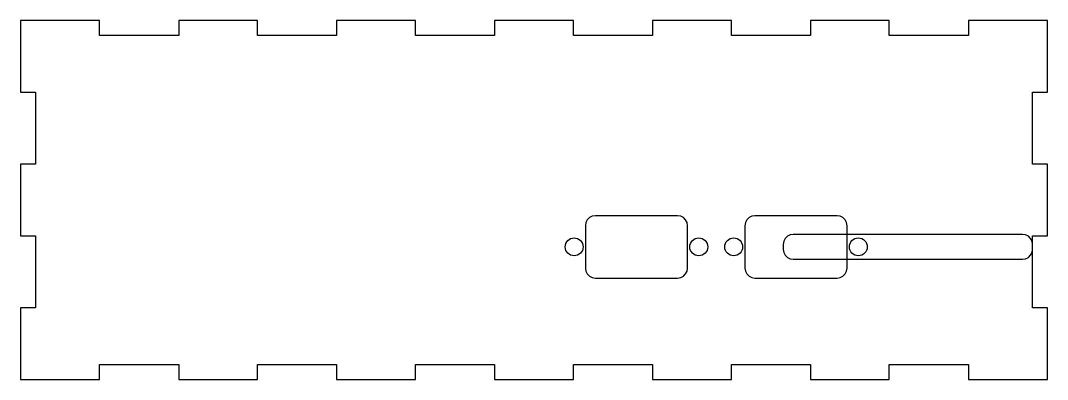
# Model space of a CAD drawing. Extents: x 0 to 206, y 0 to 72.
import ezdxf

# ---------------------------------------------------------------- set-up
doc = ezdxf.new("R2010")
doc.units = 0

msp = doc.modelspace()

# ---------------------------------------------------------------- linework, layer by layer
at = {"layer": 'CUT'}
for points in [[(0, 0), (15.8162, 0), (15.8162, 3), (31.7223, 3), (31.7223, 0), (47.5085, 0), (47.5085, 3), (63.4146, 3), (63.4146, 0), (79.2008, 0), (79.2008, 3), (95.1069, 3), (95.1069, 0), (110.8931, 0), (110.8931, 3), (126.7992, 3), (126.7992, 0), (142.5854, 0), (142.5854, 3), (158.4915, 3), (158.4915, 0), (174.2777, 0), (174.2777, 3), (190.1838, 3), (190.1838, 0), (206, 0), (206, 14.37), (203, 14.37), (203, 28.83), (206, 28.83), (206, 43.17), (203, 43.17), (203, 57.63), (206, 57.63), (206, 72), (190.1838, 72), (190.1838, 69), (174.2777, 69), (174.2777, 72), (158.4915, 72), (158.4915, 69), (142.5854, 69), (142.5854, 72), (126.7992, 72), (126.7992, 69), (110.8931, 69), (110.8931, 72), (95.1069, 72), (95.1069, 69), (79.2008, 69), (79.2008, 72), (63.4146, 72), (63.4146, 69), (47.5085, 69), (47.5085, 72), (31.7223, 72), (31.7223, 69), (15.8162, 69), (15.8162, 72), (0, 72), (0, 57.63), (3, 57.63), (3, 43.17), (0, 43.17), (0, 28.83), (3, 28.83), (3, 14.37), (0, 14.37)], [(133.804, 30.85), (133.7061, 31.468), (133.422, 32.0256), (132.9796, 32.468), (132.422, 32.7521), (131.804, 32.85), (115.304, 32.85), (114.686, 32.7521), (114.1284, 32.468), (113.686, 32.0256), (113.4019, 31.468), (113.304, 30.85), (113.304, 22.35), (113.4019, 21.732), (113.686, 21.1744), (114.1284, 20.732), (114.686, 20.4479), (115.304, 20.35), (131.804, 20.35), (132.422, 20.4479), (132.9796, 20.732), (133.422, 21.1744), (133.7061, 21.732), (133.804, 22.35)], [(165.808, 30.85), (165.7101, 31.468), (165.426, 32.0256), (164.9836, 32.468), (164.426, 32.7521), (163.808, 32.85), (147.308, 32.85), (146.69, 32.7521), (146.1324, 32.468), (145.69, 32.0256), (145.4059, 31.468), (145.308, 30.85), (145.308, 22.35), (145.4059, 21.732), (145.69, 21.1744), (146.1324, 20.732), (146.69, 20.4479), (147.308, 20.35), (163.808, 20.35), (164.426, 20.4479), (164.9836, 20.732), (165.426, 21.1744), (165.7101, 21.732), (165.808, 22.35)], [(203, 27.1), (202.9021, 27.718), (202.618, 28.2756), (202.1756, 28.718), (201.618, 29.0021), (201, 29.1), (155, 29.1), (154.382, 29.0021), (153.8244, 28.718), (153.382, 28.2756), (153.0979, 27.718), (153, 27.1), (153, 26.1), (153.0979, 25.482), (153.382, 24.9244), (153.8244, 24.482), (154.382, 24.1979), (155, 24.1), (201, 24.1), (201.618, 24.1979), (202.1756, 24.482), (202.618, 24.9244), (202.9021, 25.482), (203, 26.1)]]:
    msp.add_lwpolyline(points, close=True, dxfattribs=at)
for centre in [(111.054, 26.6), (136.054, 26.6), (143.058, 26.6), (168.058, 26.6)]:
    msp.add_circle(centre, 1.8, dxfattribs=at)

doc.saveas('drawing.dxf')
